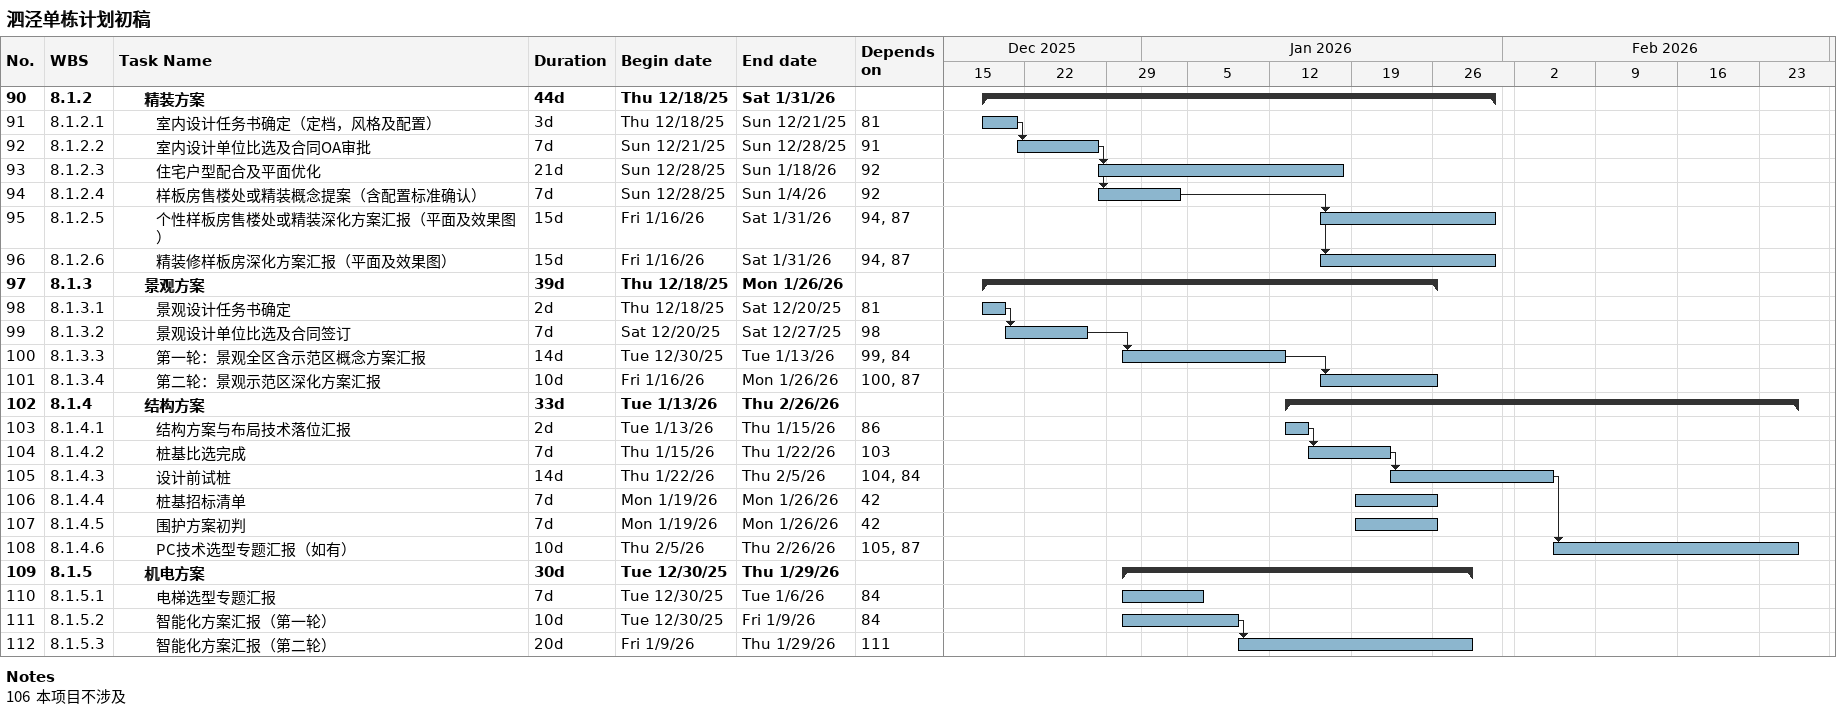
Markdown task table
泗泾单栋计划初稿

| ID | WBS | Task | Duration | Start | Finish | Predecessors |
|---|---|---|---|---|---|---|
| 90 | 8.1.2 | **精装方案** | 44d | 2025-12-18 | 2026-01-31 |  |
| 91 | 8.1.2.1 | 室内设计任务书确定（定档，风格及配置） | 3d | 2025-12-18 | 2025-12-21 | 81 |
| 92 | 8.1.2.2 | 室内设计单位比选及合同OA审批 | 7d | 2025-12-21 | 2025-12-28 | 91 |
| 93 | 8.1.2.3 | 住宅户型配合及平面优化 | 21d | 2025-12-28 | 2026-01-18 | 92 |
| 94 | 8.1.2.4 | 样板房售楼处或精装概念提案（含配置标准确认） | 7d | 2025-12-28 | 2026-01-04 | 92 |
| 95 | 8.1.2.5 | 个性样板房售楼处或精装深化方案汇报（平面及效果图） | 15d | 2026-01-16 | 2026-01-31 | 94, 87 |
| 96 | 8.1.2.6 | 精装修样板房深化方案汇报（平面及效果图） | 15d | 2026-01-16 | 2026-01-31 | 94, 87 |
| 97 | 8.1.3 | **景观方案** | 39d | 2025-12-18 | 2026-01-26 |  |
| 98 | 8.1.3.1 | 景观设计任务书确定 | 2d | 2025-12-18 | 2025-12-20 | 81 |
| 99 | 8.1.3.2 | 景观设计单位比选及合同签订 | 7d | 2025-12-20 | 2025-12-27 | 98 |
| 100 | 8.1.3.3 | 第一轮：景观全区含示范区概念方案汇报 | 14d | 2025-12-30 | 2026-01-13 | 99, 84 |
| 101 | 8.1.3.4 | 第二轮：景观示范区深化方案汇报 | 10d | 2026-01-16 | 2026-01-26 | 100, 87 |
| 102 | 8.1.4 | **结构方案** | 33d | 2026-01-13 | 2026-02-26 |  |
| 103 | 8.1.4.1 | 结构方案与布局技术落位汇报 | 2d | 2026-01-13 | 2026-01-15 | 86 |
| 104 | 8.1.4.2 | 桩基比选完成 | 7d | 2026-01-15 | 2026-01-22 | 103 |
| 105 | 8.1.4.3 | 设计前试桩 | 14d | 2026-01-22 | 2026-02-05 | 104, 84 |
| 106 | 8.1.4.4 | 桩基招标清单 | 7d | 2026-01-19 | 2026-01-26 | 42 |
| 107 | 8.1.4.5 | 围护方案初判 | 7d | 2026-01-19 | 2026-01-26 | 42 |
| 108 | 8.1.4.6 | PC技术选型专题汇报（如有） | 10d | 2026-02-05 | 2026-02-26 | 105, 87 |
| 109 | 8.1.5 | **机电方案** | 30d | 2025-12-30 | 2026-01-29 |  |
| 110 | 8.1.5.1 | 电梯选型专题汇报 | 7d | 2025-12-30 | 2026-01-06 | 84 |
| 111 | 8.1.5.2 | 智能化方案汇报（第一轮） | 10d | 2025-12-30 | 2026-01-09 | 84 |
| 112 | 8.1.5.3 | 智能化方案汇报（第二轮） | 20d | 2026-01-09 | 2026-01-29 | 111 |

Notes
- 106: 本项目不涉及
